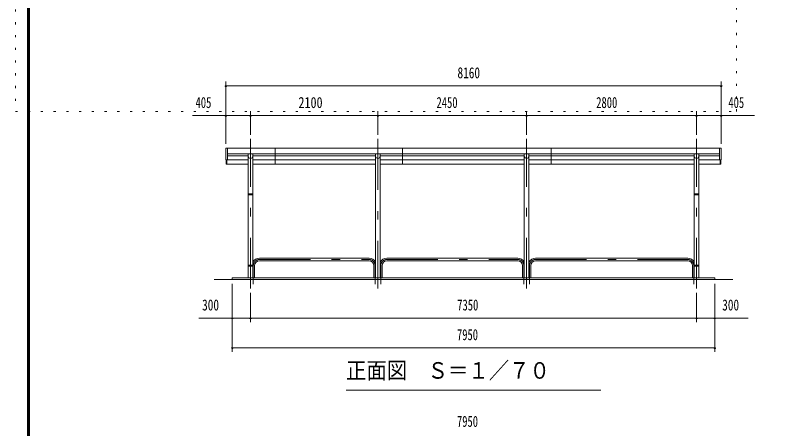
# Model space of a CAD drawing. Units: millimetres, scale not verified. Extents: x -30064 to 30064, y -14150 to 14150.
# Drawn here: x -10316 to 2343, y 518 to 7334 of the extents above; entities that cross this region are included whole.
import ezdxf
from ezdxf.enums import TextEntityAlignment as Align

# ---------------------------------------------------------------- set-up
doc = ezdxf.new("R2010")
doc.units = ezdxf.units.MM
doc.header["$LTSCALE"] = 70
doc.linetypes.add('USER3', pattern=[24, 12, -5, 2, -5])
doc.linetypes.add('USER4', pattern=[3, 0.5, -2.5])
for name, color, linetype, lineweight in [('0-2_1-0BOLD', 7, 'Continuous', 18), ('0-3_1-2CENTER', 3, 'USER3', 18), ('0-5_1-5DIM', 3, 'Continuous', 18), ('0-C_F-F', 5, 'Continuous', 18), ('0-D_F-E_J_ADD', 5, 'USER4', 18)]:
    doc.layers.add(name, color=color, linetype=linetype, lineweight=lineweight)
doc.styles.add('ＭＳ ゴシック', font='')
doc.styles.get('ＭＳ ゴシック').set_extended_font_data('MS Gothic')

msp = doc.modelspace()

# ---------------------------------------------------------------- linework, layer by layer
at = {"layer": '0-2_1-0BOLD'}
for p, q in [((-6821.92, 4951.42), (-6821.92, 5145.54)), ((-6036.92, 4880.37), (-6036.92, 5145.54)), ((-3936.92, 4880.37), (-3936.92, 5145.54)), ((-1486.92, 5145.54), (-1486.92, 4880.37)), ((1288.09, 4951.42), (1288.09, 5145.54)), ((-6831.93, 4951.42), (-6831.93, 4880.37)), ((1288.09, 5051.58), (-6821.92, 5051.58)), ((-6821.92, 5017.04), (-6480.07, 5017.04)), ((-6480.07, 5051.58), (-6480.07, 4391.08)), ((-6403.77, 4391.08), (-6403.77, 5051.58)), ((-6403.77, 5017.04), (-4380.07, 5017.04)), ((-6403.77, 4951.42), (-4380.07, 4951.42)), ((-4380.07, 5051.58), (-4380.07, 3007.54)), ((-4303.77, 3007.54), (-4303.77, 5051.58)), ((-4303.77, 5017.04), (-1930.07, 5017.04)), ((-1930.07, 4951.42), (-4303.77, 4951.42)), ((-1930.07, 5051.58), (-1930.07, 3007.54)), ((-1853.77, 3007.54), (-1853.77, 5051.58)), ((-1853.77, 5017.04), (869.93, 5017.04)), ((-1853.77, 4951.42), (869.93, 4951.42)), ((869.93, 5051.58), (869.93, 4391.08)), ((946.23, 4391.08), (946.23, 5051.58)), ((946.23, 5017.04), (1288.09, 5017.04)), ((1298.07, 4951.42), (1298.07, 4880.37)), ((-4380.07, 4880.37), (-6403.77, 4880.37)), ((-4303.77, 4880.37), (-1930.07, 4880.37)), ((869.93, 4880.37), (-1853.77, 4880.37)), ((-6480.07, 4375.08), (-6480.07, 3211.93)), ((-6444.97, 4375.08), (-6444.97, 4391.08)), ((-6444.97, 4383.08), (-6438.87, 4383.08)), ((-6438.87, 4391.08), (-6438.87, 4375.08)), ((-6403.77, 3211.93), (-6403.77, 4375.08)), ((869.93, 4375.08), (869.93, 3211.93)), ((905.03, 4375.08), (905.03, 4391.08)), ((911.14, 4383.08), (905.03, 4383.08)), ((911.14, 4391.08), (911.14, 4375.08)), ((946.23, 3211.93), (946.23, 4375.08)), ((-4488.27, 3328.89), (-6295.56, 3328.89)), ((-4195.57, 3328.89), (-2038.28, 3328.89)), ((-1745.56, 3328.89), (761.73, 3328.89)), ((-6480.07, 3195.93), (-6480.07, 3007.54)), ((-6444.97, 3195.93), (-6444.97, 3211.93)), ((-6444.97, 3203.93), (-6438.87, 3203.93)), ((-6438.87, 3211.93), (-6438.87, 3195.93)), ((-6403.77, 3007.54), (-6403.77, 3195.93)), ((-6374.21, 3207.54), (-6374.21, 3007.54)), ((-6295.56, 3286.19), (-4488.27, 3286.19)), ((-4409.62, 3007.54), (-4409.62, 3207.54)), ((-4274.22, 3207.54), (-4274.22, 3007.54)), ((-2038.28, 3286.19), (-4195.57, 3286.19)), ((-1959.63, 3007.54), (-1959.63, 3207.54)), ((-1824.21, 3207.54), (-1824.21, 3007.54)), ((761.73, 3286.19), (-1745.56, 3286.19)), ((840.38, 3007.54), (840.38, 3207.54)), ((869.93, 3195.93), (869.93, 3007.54)), ((905.03, 3211.93), (905.03, 3195.93)), ((905.03, 3203.93), (911.14, 3203.93)), ((911.14, 3195.93), (911.14, 3211.93)), ((946.23, 3007.54), (946.23, 3195.93)), ((1508.08, 2977.54), (-7041.92, 2977.54))]:
    msp.add_line(p, q, dxfattribs=at)
for points in [[(946.23, 4951.42), (1313.08, 4951.42), (1313.08, 5145.54), (-6846.92, 5145.54), (-6846.92, 4951.42), (-6480.07, 4951.42)], [(-6480.07, 4880.37), (-6841.93, 4880.37), (-6841.93, 4951.42)], [(946.23, 4880.37), (1308.07, 4880.37), (1308.07, 4951.42)], [(-6741.92, 2977.54), (-6741.92, 3007.54), (1208.08, 3007.54), (1208.08, 2977.54)]]:
    msp.add_lwpolyline(points, dxfattribs=at)
for points in [[(-6481.67, 4391.08), (-6481.67, 4375.08), (-6402.17, 4375.08), (-6402.17, 4391.08)], [(947.83, 4375.08), (947.83, 4391.08), (868.33, 4391.08), (868.33, 4375.08)], [(-6481.67, 3211.93), (-6481.67, 3195.93), (-6402.17, 3195.93), (-6402.17, 3211.93)], [(947.83, 3195.93), (868.33, 3195.93), (868.33, 3211.93), (947.83, 3211.93)]]:
    msp.add_lwpolyline(points, close=True, dxfattribs=at)
for centre, radius, start, end in [((-6441.92, 5013.43), 38.15, 180, 0), ((-4341.92, 5013.43), 38.15, 180, 0), ((-1891.92, 5013.43), 38.15, 180, 0), ((908.08, 5013.43), 38.15, 180, 0), ((-6295.56, 3207.54), 121.35, 90, 153.08894), ((-4488.27, 3207.54), 121.35, 26.92177, 90), ((-4195.57, 3207.54), 121.35, 90, 153.07823), ((-2038.28, 3207.54), 121.35, 26.91106, 90), ((-1745.56, 3207.54), 121.35, 90, 153.08894), ((761.73, 3207.54), 121.35, 26.92177, 90), ((-6295.56, 3207.54), 78.65, 90, 180), ((-4488.27, 3207.54), 78.65, 0, 90), ((-4195.57, 3207.54), 78.65, 90, 180), ((-2038.28, 3207.54), 78.65, 0, 90), ((-1745.56, 3207.54), 78.65, 90, 180), ((761.73, 3207.54), 78.65, 0, 90)]:
    msp.add_arc(centre, radius, start, end, dxfattribs=at)
at = {"layer": '0-3_1-2CENTER'}
for p, q in [((-6441.92, 2827.54), (-6441.92, 5295.54)), ((-4341.92, 5295.54), (-4341.92, 2827.54)), ((-1891.92, 2827.54), (-1891.92, 5295.54)), ((908.08, 2827.54), (908.08, 5295.54)), ((-6295.56, 3307.54), (-4488.27, 3307.54)), ((-4195.57, 3307.54), (-2038.28, 3307.54)), ((-1745.56, 3307.54), (761.73, 3307.54)), ((-6395.56, 2902.54), (-6395.56, 3207.54)), ((-4388.27, 3207.54), (-4388.27, 2902.54)), ((-4295.57, 2902.54), (-4295.57, 3207.54)), ((-1938.28, 3207.54), (-1938.28, 2902.54)), ((-1845.56, 2902.54), (-1845.56, 3207.54)), ((861.73, 3207.54), (861.73, 2902.54))]:
    msp.add_line(p, q, dxfattribs=at)
for centre, start, end in [((-6295.56, 3207.54), 90, 180), ((-4488.27, 3207.54), 0, 90), ((-4195.57, 3207.54), 90, 180), ((-2038.28, 3207.54), 0, 90), ((-1745.56, 3207.54), 90, 180), ((761.73, 3207.54), 0, 90)]:
    msp.add_arc(centre, 100, start, end, dxfattribs=at)
at = {"layer": '0-5_1-5DIM'}
for p, q in [((-6846.92, 5215.54), (-6846.92, 6241.54)), ((1313.08, 5215.54), (1313.08, 6241.54)), ((-6832.92, 6171.54), (-6860.92, 6171.54)), ((-6846.92, 6171.54), (1313.08, 6171.54)), ((1327.08, 6171.54), (1299.08, 6171.54)), ((-6441.92, 5365.54), (-6441.92, 5751.54)), ((-4341.92, 5751.54), (-4341.92, 5365.54)), ((-1891.92, 5365.54), (-1891.92, 5751.54)), ((908.08, 5365.54), (908.08, 5751.54)), ((-6846.92, 5681.54), (-7396.42, 5681.54)), ((-6832.92, 5681.54), (-6860.92, 5681.54)), ((-6846.92, 5681.54), (-6441.92, 5681.54)), ((-6427.92, 5681.54), (-6455.92, 5681.54)), ((-6441.92, 5681.54), (-4341.92, 5681.54)), ((-4327.92, 5681.54), (-4355.92, 5681.54)), ((-4341.92, 5681.54), (-1891.92, 5681.54)), ((-1877.92, 5681.54), (-1905.92, 5681.54)), ((-1891.92, 5681.54), (908.08, 5681.54)), ((922.08, 5681.54), (894.08, 5681.54)), ((908.08, 5681.54), (1313.08, 5681.54)), ((1327.08, 5681.54), (1299.08, 5681.54)), ((1313.08, 5681.54), (1862.58, 5681.54)), ((-6741.92, 1782.54), (-6741.92, 2907.54)), ((1208.08, 2907.54), (1208.08, 1782.54)), ((-6441.92, 2757.54), (-6441.92, 2272.54)), ((908.08, 2272.54), (908.08, 2757.54)), ((-6741.92, 2342.54), (-7291.42, 2342.54)), ((-6727.92, 2342.54), (-6755.92, 2342.54)), ((-6741.92, 2342.54), (-6441.92, 2342.54)), ((-6427.92, 2342.54), (-6455.92, 2342.54)), ((-6441.92, 2342.54), (908.08, 2342.54)), ((922.08, 2342.54), (894.08, 2342.54)), ((908.08, 2342.54), (1208.08, 2342.54)), ((1222.08, 2342.54), (1194.08, 2342.54)), ((1208.08, 2342.54), (1757.58, 2342.54)), ((-6727.92, 1852.54), (-6755.92, 1852.54)), ((1208.08, 1852.54), (-6741.92, 1852.54)), ((1222.08, 1852.54), (1194.08, 1852.54)), ((-4866.93, 1152.54), (-666.93, 1152.54))]:
    msp.add_line(p, q, dxfattribs=at)
for centre in [(-6846.92, 6171.54), (1313.08, 6171.54), (-6846.92, 5681.54), (-6441.92, 5681.54), (-4341.92, 5681.54), (-1891.92, 5681.54), (908.08, 5681.54), (1313.08, 5681.54), (-6741.92, 2342.54), (-6441.92, 2342.54), (908.08, 2342.54), (1208.08, 2342.54), (-6741.92, 1852.54), (1208.08, 1852.54)]:
    msp.add_arc(centre, 14, 180, 0, dxfattribs=at)
at = {"layer": '0-C_F-F'}
for points in [[(30063.62, -14150), (-10116.38, -14150), (-10116.38, 13990), (30063.62, 13990)], [(30060.12, -14146.5), (-10112.88, -14146.5), (-10112.88, 13986.5), (30060.12, 13986.5)], [(30056.62, -14143), (30056.62, 13983), (-10109.38, 13983), (-10109.38, -14143)], [(30053.12, -14139.5), (30053.12, 13979.5), (-10105.88, 13979.5), (-10105.88, -14139.5)], [(30049.62, -14136), (30049.62, 13976), (-10102.38, 13976), (-10102.38, -14136)], [(30046.12, -14132.5), (-10098.88, -14132.5), (-10098.88, 13972.5), (30046.12, 13972.5)], [(30042.62, -14129), (30042.62, 13969), (-10095.38, 13969), (-10095.38, -14129)], [(30039.12, -14125.5), (30039.12, 13965.5), (-10091.88, 13965.5), (-10091.88, -14125.5)], [(30035.62, -14122), (30035.62, 13962), (-10088.38, 13962), (-10088.38, -14122)], [(30032.12, -14118.5), (30032.12, 13958.5), (-10084.88, 13958.5), (-10084.88, -14118.5)], [(30028.62, -14115), (30028.62, 13955), (-10081.38, 13955), (-10081.38, -14115)]]:
    msp.add_lwpolyline(points, close=True, dxfattribs=at)
at = {"layer": '0-D_F-E_J_ADD'}
msp.add_lwpolyline([(1563.62, 5750), (1563.62, 14150), (-10316.38, 14150), (-10316.38, 5750)], close=True, dxfattribs=at)

# ---------------------------------------------------------------- texts
at = {"layer": '0-5_1-5DIM', "color": 7, "style": 'ＭＳ ゴシック'}
for s, height, width, p in [('8160', 182.3, 0.75, (-3031.43, 6241.54)), ('405', 182.3, 0.7, (-7347.6, 5751.54)), ('2100', 182.3, 0.8, (-5651.46, 5751.54)), ('2450', 182.3, 0.7, (-3377.33, 5751.54)), ('2800', 182.3, 0.7, (-745.7, 5751.54)), ('405', 182.3, 0.7, (1431.9, 5751.54)), ('300', 182.3, 0.75, (-7239.41, 2412.54)), ('7350', 182.3, 0.7, (-3035.6, 2412.54)), ('300', 182.3, 0.75, (1330.09, 2412.54)), ('7950', 182.3, 0.7, (-3040.39, 1922.54)), ('正面図\u3000Ｓ＝１／７０', 273.5, 0.9, (-4866.93, 1259.85)), ('7950', 182.3, 0.7, (-3040.39, 492.54))]:
    msp.add_text(s, height=height, dxfattribs=dict(at, width=width)).set_placement(p, align=Align.BOTTOM_LEFT)

doc.saveas('drawing.dxf')
